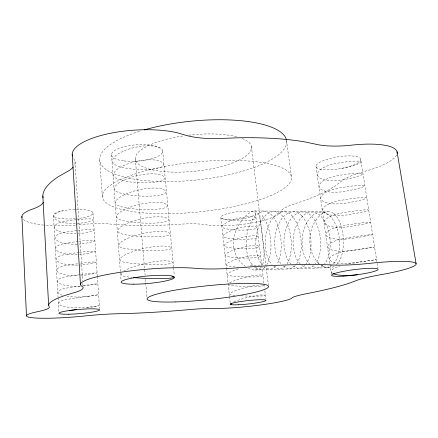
<?xml version="1.0" encoding="UTF-8"?>
<svg xmlns="http://www.w3.org/2000/svg" width="438" height="438" viewBox="0 0 438 438"><rect width="100%" height="100%" fill="white"/><g stroke="black" fill="none" stroke-linecap="round" stroke-linejoin="round"><path stroke-width="0.33" stroke-dasharray="2.19 1.64" d="M262.707 264.382C265.297 256.329 263.545 247.716 262.778 239.509A25.7 0.334 83.1 0 0 261.623 230.049C260.106 224.322 261.404 207.158 250.892 211.899C241.015 218.321 234.648 229.819 233.438 241.447A25.185 21.812 -78.9 0 0 234.204 250.257C235.879 256.728 239.914 262.532 245.346 266.424M340.014 259.964L339.335 261.163A28.043 15.626 88.2 0 1 336.045 265.017M315.793 220.478L316.614 219.274A28.037 17.985 89.8 0 1 323.222 213.158L325.248 212.277A28.043 15.626 88.2 0 1 332.07 212.572L333.833 213.645M261.026 267.366C257.32 271.735 250.739 269.972 246.589 267.251M353.904 250.383L374.271 247.07L348.719 250.717M87.983 296.312L98.32 294.758L68.563 299.176A20.115 4.708 -0.7 0 0 61.402 305.669A20.115 4.708 -0.7 0 0 88.679 307.098A20.203 0.296 -8.6 0 1 98.977 305.828A20.203 0.296 -8.6 0 1 85.426 308.144M254.938 270.038L328.949 267.689M254.171 210.913L328.15 211.74M321.196 265.045L323.419 266.32A28.037 17.985 89.8 0 0 331.21 267.476L333.274 266.819A28.043 15.626 88.2 0 0 335.147 265.724M73.661 158.66L74.351 159.667A60.625 18.336 -1 0 1 73.858 166.216M360.726 159.383A22.65 6.039 -9.3 0 1 327.586 169.873A22.65 6.039 -9.3 0 1 326.759 159.416A22.65 6.039 -9.3 0 1 360.726 159.383L377.895 268.012M315.99 166.396L329.913 263.758M330.011 264.437L331.363 273.903M291.303 176.377L286.403 139.919A93.924 29.527 -5.9 0 1 215.627 177.363A93.924 29.527 -5.9 0 1 107.649 170.601A93.924 29.527 -5.9 0 1 141.195 130.825M251.412 146.604L268.385 284.935M255.458 213.399L261.721 265.001M261.804 265.685L263.944 283.337M264.026 284.016L264.519 288.089M264.853 290.805L265.839 298.957M220.812 217.5L226.331 267.64M226.402 268.319L229.463 296.099M229.534 296.778L230.207 302.872M162.684 150.864L173.525 267.032M173.59 267.711L174.286 275.184M135.32 159.054L145.088 275.234M145.432 279.313L146.916 296.975M111.46 154.68L121.03 280.013M99.694 159.947L102.339 196.525M92.976 212.988L97.302 275.726M97.351 276.405L99.557 308.456M75.007 161.54L82.656 280.599M82.831 283.326L83.006 286.047M74.871 209.408A19.803 4.692 -3.3 0 0 53.436 215.332L58.019 296.92M58.057 297.605L58.856 311.883M396.669 154.937A54.865 14.651 -9.4 0 1 369.749 169.911L362.505 171.981A46.85 10.89 -9.7 0 0 340.715 181.737L336.17 185.247A154.291 41.139 -5.9 0 1 303.331 200.976L294.894 203.807A40.137 8.514 -8.1 0 0 280.824 211.209L280.632 211.724A41.911 9.121 -6.6 0 1 252.918 222.718A41.911 9.121 -6.6 0 1 208.795 225.225L204.765 224.59A36.951 7.534 -5.5 0 0 180.368 224.218L169.824 224.853A154.291 41.139 -5.9 0 1 120.412 224.804L111.066 224.119A39.716 8.382 -3.9 0 0 82.191 224.442L79.847 224.689A47.764 11.295 -3.3 0 1 76.562 225.006M75.243 225.121A47.764 11.295 -3.3 0 1 44.331 225.154M43.756 225.094A47.764 11.295 -3.3 0 1 22.973 219.115M76.135 209.369A19.803 4.692 -3.3 0 1 92.96 212.884A19.803 4.692 -3.3 0 1 77.844 218.491M75.462 218.721A19.803 4.692 -3.3 0 1 53.436 215.332M318.979 263.457A27.835 20.038 -88.4 0 1 315.771 220.44M333.844 213.574A27.884 13.08 86.9 0 1 340.036 260.008M242.258 138.561A58.385 18.254 -5.9 0 1 217.85 167.404A58.385 18.254 -5.9 0 1 137.833 163.582A58.385 18.254 -5.9 0 1 184.179 135.785M188.773 135.183A58.385 18.254 -5.9 0 1 237.062 136.87M304.979 265.231A28.284 14.388 83.5 0 1 291.807 264.985M290.958 264.13A28.284 14.388 83.5 0 1 290.131 263.189A28.152 17.087 -84.8 0 1 287.585 224.847A28.152 17.087 -84.8 0 1 311.33 215.945A28.081 14.64 83.4 0 1 315.24 264.103M301.771 215.868A28.284 14.388 83.5 0 1 305.719 264.377M313.69 265.696A28.081 14.64 83.4 0 1 301.968 265.466M300.216 263.868A28.081 14.64 83.4 0 1 299.378 262.931A27.955 17.296 -84.8 0 1 296.723 224.858A27.955 17.296 -84.8 0 1 320.747 216.022A27.89 14.881 83.3 0 1 324.618 263.835M323.041 265.417A27.89 14.881 83.3 0 1 312.042 265.85M310.23 264.453A27.89 14.881 83.3 0 1 308.5 262.68A27.764 17.504 -84.7 0 1 305.74 224.869A27.764 17.504 -84.7 0 1 330.038 216.093A27.698 15.116 83.2 0 1 339.494 240.785A27.698 15.116 83.2 0 1 333.083 264.404M332.261 265.143A27.698 15.116 83.2 0 1 321.087 265.581M319.253 264.191A27.698 15.116 83.2 0 1 317.495 262.433M301.777 215.868A28.355 16.863 -84.9 0 0 278.322 224.831A28.355 16.863 -84.9 0 0 280.747 263.446A28.481 14.131 83.6 0 0 281.568 264.393M295.338 265.51A28.481 14.131 83.6 0 1 283.26 266.019M296.756 263.687A28.481 14.131 83.6 0 0 292.075 215.792A28.558 16.639 -84.9 0 0 268.927 224.82A28.558 16.639 -84.9 0 0 271.237 263.703A28.684 13.863 83.7 0 0 272.047 264.661M285.554 265.8A28.684 13.863 83.7 0 1 273.712 266.299M286.945 263.966A28.684 13.863 83.7 0 0 282.236 215.715A28.766 16.403 -84.9 0 0 259.4 224.804A28.766 16.403 -84.9 0 0 261.596 263.972A28.892 13.583 83.8 0 0 262.389 264.935M251.817 264.24A28.974 16.157 -85 0 1 249.742 224.793A28.974 16.157 -85 0 1 272.261 215.638A28.892 13.583 83.8 0 1 276.986 264.24M275.628 266.09A28.892 13.583 83.8 0 1 264.026 266.583M264.848 267.153A29.1 13.299 83.8 0 1 255.02 267.558M252.595 265.209A29.1 13.299 83.8 0 1 251.817 264.24M262.127 215.556A29.1 13.299 83.8 0 1 266.879 264.525M77.274 219.608A19.622 2.091 -7.4 0 1 92.872 219.35A19.622 2.091 -7.4 0 1 83.149 222.772A19.595 6.811 0.8 0 1 56.518 219.98A19.595 6.811 0.8 0 1 63.324 210.777M76.037 219.745A19.622 2.091 -7.4 0 0 63.964 221.551A19.661 6.565 0.6 0 0 55.396 229.151A19.661 6.565 0.6 0 0 75.873 233.826M78.238 233.728A19.661 6.565 0.6 0 0 83.822 233.065A19.694 1.807 -7.5 0 0 93.601 229.906A19.694 1.807 -7.5 0 0 77.964 230.454M79.043 265.056A19.852 5.793 0 0 0 85.875 264.371A19.907 0.931 -8 0 0 95.807 262.017A19.907 0.931 -8 0 0 80.066 263.441M77.844 265.099A19.852 5.793 0 0 1 57.203 261.114A19.852 5.793 0 0 1 65.914 254.358A19.836 1.226 -7.8 0 1 78.112 252.529M85.186 253.865A19.787 6.05 0.2 0 1 79.563 254.505M77.181 254.604A19.787 6.05 0.2 0 1 56.595 250.388A19.787 6.05 0.2 0 1 65.257 243.347A19.765 1.522 -7.7 0 1 77.416 241.524M78.659 241.371A19.765 1.522 -7.7 0 1 94.329 240.539A19.765 1.522 -7.7 0 1 84.501 243.435A19.721 6.307 0.4 0 1 78.9 244.081M76.721 230.596A19.694 1.807 -7.5 0 0 64.605 232.408A19.721 6.307 0.4 0 0 56.19 239.914A19.721 6.307 0.4 0 0 77.718 244.141M79.36 252.37A19.836 1.226 -7.8 0 1 95.068 251.242A19.836 1.226 -7.8 0 1 85.186 253.87M77.553 263.78A19.907 0.931 -8 0 0 66.571 265.439A19.918 5.524 -0.2 0 0 57.816 271.916A19.918 5.524 -0.2 0 0 78.506 275.661M86.571 274.944A19.918 5.524 -0.2 0 1 80.91 275.557M87.967 296.307A20.049 4.982 -0.5 0 1 67.014 296.296M62.47 295.3A20.049 4.982 -0.5 0 1 67.906 287.854A20.055 0.328 -8.3 0 1 80.236 286.009M82.744 285.653A20.055 0.328 -8.3 0 1 97.395 283.791A20.055 0.328 -8.3 0 1 87.266 285.598A19.978 5.256 -0.4 0 1 83.932 286.003M80.778 274.593A19.984 0.63 -8.1 0 1 96.552 272.869A19.984 0.63 -8.1 0 1 86.571 274.949M79.524 274.768A19.984 0.63 -8.1 0 0 67.233 276.602A19.978 5.256 -0.4 0 0 58.626 282.943A19.978 5.256 -0.4 0 0 80.389 286.249M222.022 218.431A17.257 3.044 1.3 0 0 243.386 220.856A17.257 3.044 1.3 0 0 255.053 217.39A17.279 4.194 -14.6 0 0 233.98 219.602A17.279 4.194 -14.6 0 0 223.057 227.765A17.312 2.82 1.3 0 0 244.47 230.07A17.312 2.82 1.3 0 0 256.203 226.889A17.334 3.98 -14.5 0 0 235.086 229.266A17.334 3.98 -14.5 0 0 224.092 237.161A17.367 2.595 1.3 0 0 245.554 239.345A17.367 2.595 1.3 0 0 257.363 236.449A17.383 3.761 -14.4 0 0 236.191 238.989A17.383 3.761 -14.4 0 0 225.137 246.616A17.421 2.365 1.4 0 0 246.649 248.669A17.421 2.365 1.4 0 0 258.524 246.063M258.524 246.074A17.432 3.537 -14.4 0 0 237.314 248.773A17.432 3.537 -14.4 0 0 226.183 256.131A17.476 2.135 1.4 0 0 247.749 258.048A17.476 2.135 1.4 0 0 259.696 255.743A17.487 3.312 -14.3 0 0 238.436 258.623A17.487 3.312 -14.3 0 0 227.24 265.696A17.531 1.9 1.4 0 0 238.141 267.191M256.871 267.147A17.531 1.9 1.4 0 1 254.473 267.322M241.398 295.825A17.701 1.177 1.6 0 0 259.28 296.072A17.701 1.177 1.6 0 0 264.453 295.048A17.695 2.387 -14.1 0 0 251.029 296.597A17.695 2.387 -14.1 0 0 234.056 301.738M234.992 295.382A17.701 1.177 1.6 0 1 230.448 294.769A17.646 2.623 -14.2 0 1 240.32 288.998A17.646 2.623 -14.2 0 1 262.099 284.941M263.501 285.226A17.646 1.423 1.5 0 1 250.547 286.529A17.646 1.423 1.5 0 1 229.375 285.018A17.591 2.852 -14.2 0 1 228.68 284.651M229.742 282.932A17.591 2.852 -14.2 0 1 246.523 276.947A17.591 2.852 -14.2 0 1 262.061 275.278A17.591 1.664 1.5 0 1 249.967 276.98A17.591 1.664 1.5 0 1 228.308 275.332A17.536 3.082 -14.3 0 1 238.414 268.888M250.213 265.965A17.536 3.082 -14.3 0 1 260.873 265.483M232.874 302.291A17.695 2.387 -14.1 0 1 233.438 302.023M341.492 168.351A22.409 2.874 -10.1 0 0 360.638 161.731A22.409 2.874 -10.1 0 0 335.689 163.571A22.447 8.618 -8.2 0 0 317.796 175.786A22.447 8.618 -8.2 0 0 343.222 179.799A22.497 2.513 -9.9 0 0 362.516 173.634A22.497 2.513 -9.9 0 0 337.506 175.726A22.535 8.3 -7.9 0 0 319.477 187.535A22.535 8.3 -7.9 0 0 344.969 191.34A22.584 2.146 -9.6 0 0 364.411 185.635A22.584 2.146 -9.6 0 0 339.335 187.973A22.623 7.977 -7.7 0 0 321.169 199.367A22.623 7.977 -7.7 0 0 346.732 202.969A22.666 1.774 -9.4 0 0 366.321 197.73A22.666 1.774 -9.4 0 0 341.186 200.319A22.716 7.649 -7.5 0 0 322.877 211.297A22.716 7.649 -7.5 0 0 348.5 214.686A22.754 1.396 -9.2 0 0 368.243 209.917A22.754 1.396 -9.2 0 0 343.047 212.764A22.803 7.315 -7.3 0 0 324.602 223.314A22.803 7.315 -7.3 0 0 350.29 226.49M350.29 226.495A22.847 1.013 -9 0 0 370.181 222.203A22.847 1.013 -9 0 0 344.925 225.313A22.896 6.975 -7 0 0 326.332 235.425A22.896 6.975 -7 0 0 352.086 238.387A22.935 0.619 -8.8 0 0 372.136 234.587A22.935 0.619 -8.8 0 0 346.814 237.96A22.99 6.63 -6.8 0 0 328.078 247.634A22.99 6.63 -6.8 0 0 353.899 250.372M348.725 250.722A23.083 6.274 -6.6 0 0 329.841 259.937A23.083 6.274 -6.6 0 0 355.727 262.455L376.253 259.614L350.646 263.572A23.176 5.918 -6.4 0 0 346.354 264.322M332.409 273.142A23.176 5.918 -6.4 0 1 339.954 265.932M160.149 148.29A25.393 9.291 -12.3 0 0 126.615 149.834A25.393 9.291 -12.3 0 0 115.271 164.863A25.514 6.329 3.2 0 0 148.712 169.511A25.514 6.329 3.2 0 0 161.414 161.978A25.514 8.848 -12.3 0 0 127.759 163.872A25.514 8.848 -12.3 0 0 116.316 178.354A25.618 5.864 3.1 0 0 149.884 182.745A25.618 5.864 3.1 0 0 162.695 175.797A25.634 8.399 -12.3 0 0 128.914 178.047A25.634 8.399 -12.3 0 0 117.368 191.964A25.727 5.387 3 0 0 151.061 196.087A25.727 5.387 3 0 0 163.987 189.742A25.754 7.944 -12.4 0 0 130.081 192.353A25.754 7.944 -12.4 0 0 118.43 205.69A25.837 4.906 2.8 0 0 152.249 209.55A25.837 4.906 2.8 0 0 165.29 203.818A25.875 7.479 -12.4 0 0 131.258 206.791A25.875 7.479 -12.4 0 0 119.503 219.547A25.951 4.413 2.7 0 0 153.448 223.128A25.951 4.413 2.7 0 0 166.604 218.02A26.001 7.003 -12.5 0 0 132.446 221.365A26.001 7.003 -12.5 0 0 120.581 233.525A26.061 3.909 2.6 0 0 154.658 236.827A26.061 3.909 2.6 0 0 167.929 232.359A26.121 6.515 -12.5 0 0 133.645 236.082A26.121 6.515 -12.5 0 0 121.671 247.629A26.176 3.394 2.4 0 0 155.873 250.645A26.176 3.394 2.4 0 0 169.271 246.824A26.253 6.022 -12.6 0 0 134.855 250.936A26.253 6.022 -12.6 0 0 122.777 261.858A26.291 2.874 2.3 0 0 157.105 264.59A26.291 2.874 2.3 0 0 170.623 261.426A26.379 5.524 -12.7 0 0 147.913 262.866A26.379 5.524 -12.7 0 0 124.036 271.04M121.468 273.296A26.379 5.524 -12.7 0 0 123.883 276.225A26.406 2.343 2.2 0 0 132.194 277.418M149.555 213.306A95.051 24.982 -5.9 0 0 291.489 177.948A95.051 24.982 -5.9 0 0 149.681 169.807A95.051 24.982 -5.9 0 0 149.555 213.306M123.987 160.943A25.694 8.213 -4.3 0 0 162.717 151.378A25.694 8.213 -4.3 0 0 124.562 146.648A25.694 8.213 -4.3 0 0 123.987 160.943M229.178 219.745A17.443 3.805 -6.6 0 0 255.469 213.64A17.443 3.805 -6.6 0 0 229.769 213.043A17.443 3.805 -6.6 0 0 229.178 219.745"/><path stroke-width="0.66" d="M48.613 305.122L49.127 306.704A53.452 5.836 -4 0 1 39.425 311.281L34.465 312.365A49.28 5.064 -4.8 0 0 35.002 317.972A49.28 5.064 -4.8 0 0 85.728 315.886L88.142 315.634A40.827 3.728 -5 0 1 117.745 313.761L127.294 313.509A159.711 18.582 -5.9 0 0 177.828 310.586L188.636 309.671A37.914 3.345 -5.7 0 1 213.53 308.385L217.609 308.429A43.083 4.062 -6.2 0 0 262.778 304.673A43.083 4.062 -6.2 0 0 291.817 298.059L292.047 297.813A41.271 3.794 -6.8 0 1 306.972 293.619L315.803 291.834A159.711 18.582 -5.9 0 0 350.668 282.707L355.612 280.829A48.377 4.884 -7.5 0 1 378.788 275.064L386.393 273.684A56.858 6.63 -7.4 0 0 415.52 263.068A56.858 6.63 -7.4 0 0 370.34 263.276L367.126 263.61A63.904 8.651 -7.9 0 1 332.661 264.985L322.363 264.601A159.711 18.582 -5.9 0 0 254.363 266.589L237.889 267.799A68.689 10.928 -6.5 0 1 198.644 268.571L191.652 268.018A65.147 9.231 -5.2 0 0 114.794 273.164A65.147 9.231 -5.2 0 0 81.802 286.156L82.481 286.578A63.171 8.393 -3.9 0 1 73.474 292.874L65.689 295.239A159.711 18.582 -5.9 0 0 48.613 305.122L42.825 196.01A154.291 41.139 -5.9 0 1 58.725 176.459L66.105 172.265A60.625 18.336 -1 0 0 73.168 167.124M397.031 151.734L416.1 263.671M42.825 196.01L43.121 197.795M72.215 154.537L80.45 284.344M21.9 216.399L26.466 315.617M144.283 129.911A93.924 29.527 -5.9 0 1 286.403 139.919M397.156 153.3A54.865 14.651 -9.4 0 0 351.922 145.104L348.829 145.432A61.293 18.878 -10.7 0 1 315.278 144.102L305.122 141.972A154.291 41.139 -5.9 0 0 239.038 137.778L223.172 138.348A65.59 23.636 -7.4 0 1 185.137 135.118L178.288 133.048A62.508 20.153 -4.2 0 0 108.044 133.787A62.508 20.153 -4.2 0 0 72.44 156.125M22.01 217.598A47.764 11.295 -3.3 0 1 29.505 210.218L34.273 208.455A51.607 12.932 -1.4 0 0 43.346 202.236M76.541 309.507A20.203 0.296 -8.6 0 1 69.253 310.58M231.532 304.569A17.695 2.387 -14.1 0 1 231.264 303.266M357.567 274.626A23.176 5.918 -6.4 0 1 332.88 273.438M171.986 276.164A26.406 2.343 2.2 0 1 164.491 278.552A26.406 2.343 2.2 0 1 133.53 277.55M133.825 284.196A26.762 3.756 -5.2 0 0 174.477 277.457A26.762 3.756 -5.2 0 0 135.2 277.544A26.762 3.756 -5.2 0 0 133.825 284.196M343.146 276.17A23.466 2.732 -7.3 0 0 378.109 269.365A23.466 2.732 -7.3 0 0 343.244 271.39A23.466 2.732 -7.3 0 0 343.146 276.17M238.737 304.744A17.931 1.697 -6.2 0 0 266.003 300.419A17.931 1.697 -6.2 0 0 239.81 301.678A17.931 1.697 -6.2 0 0 238.737 304.744M68.251 314.227A20.433 2.102 -4.8 0 0 99.629 309.951A20.433 2.102 -4.8 0 0 70.003 310.433A20.433 2.102 -4.8 0 0 68.251 314.227M175.83 301.913A61.068 6.953 -5.9 0 0 268.549 286.731A61.068 6.953 -5.9 0 0 179.115 289.474A61.068 6.953 -5.9 0 0 175.83 301.913"/></g></svg>
